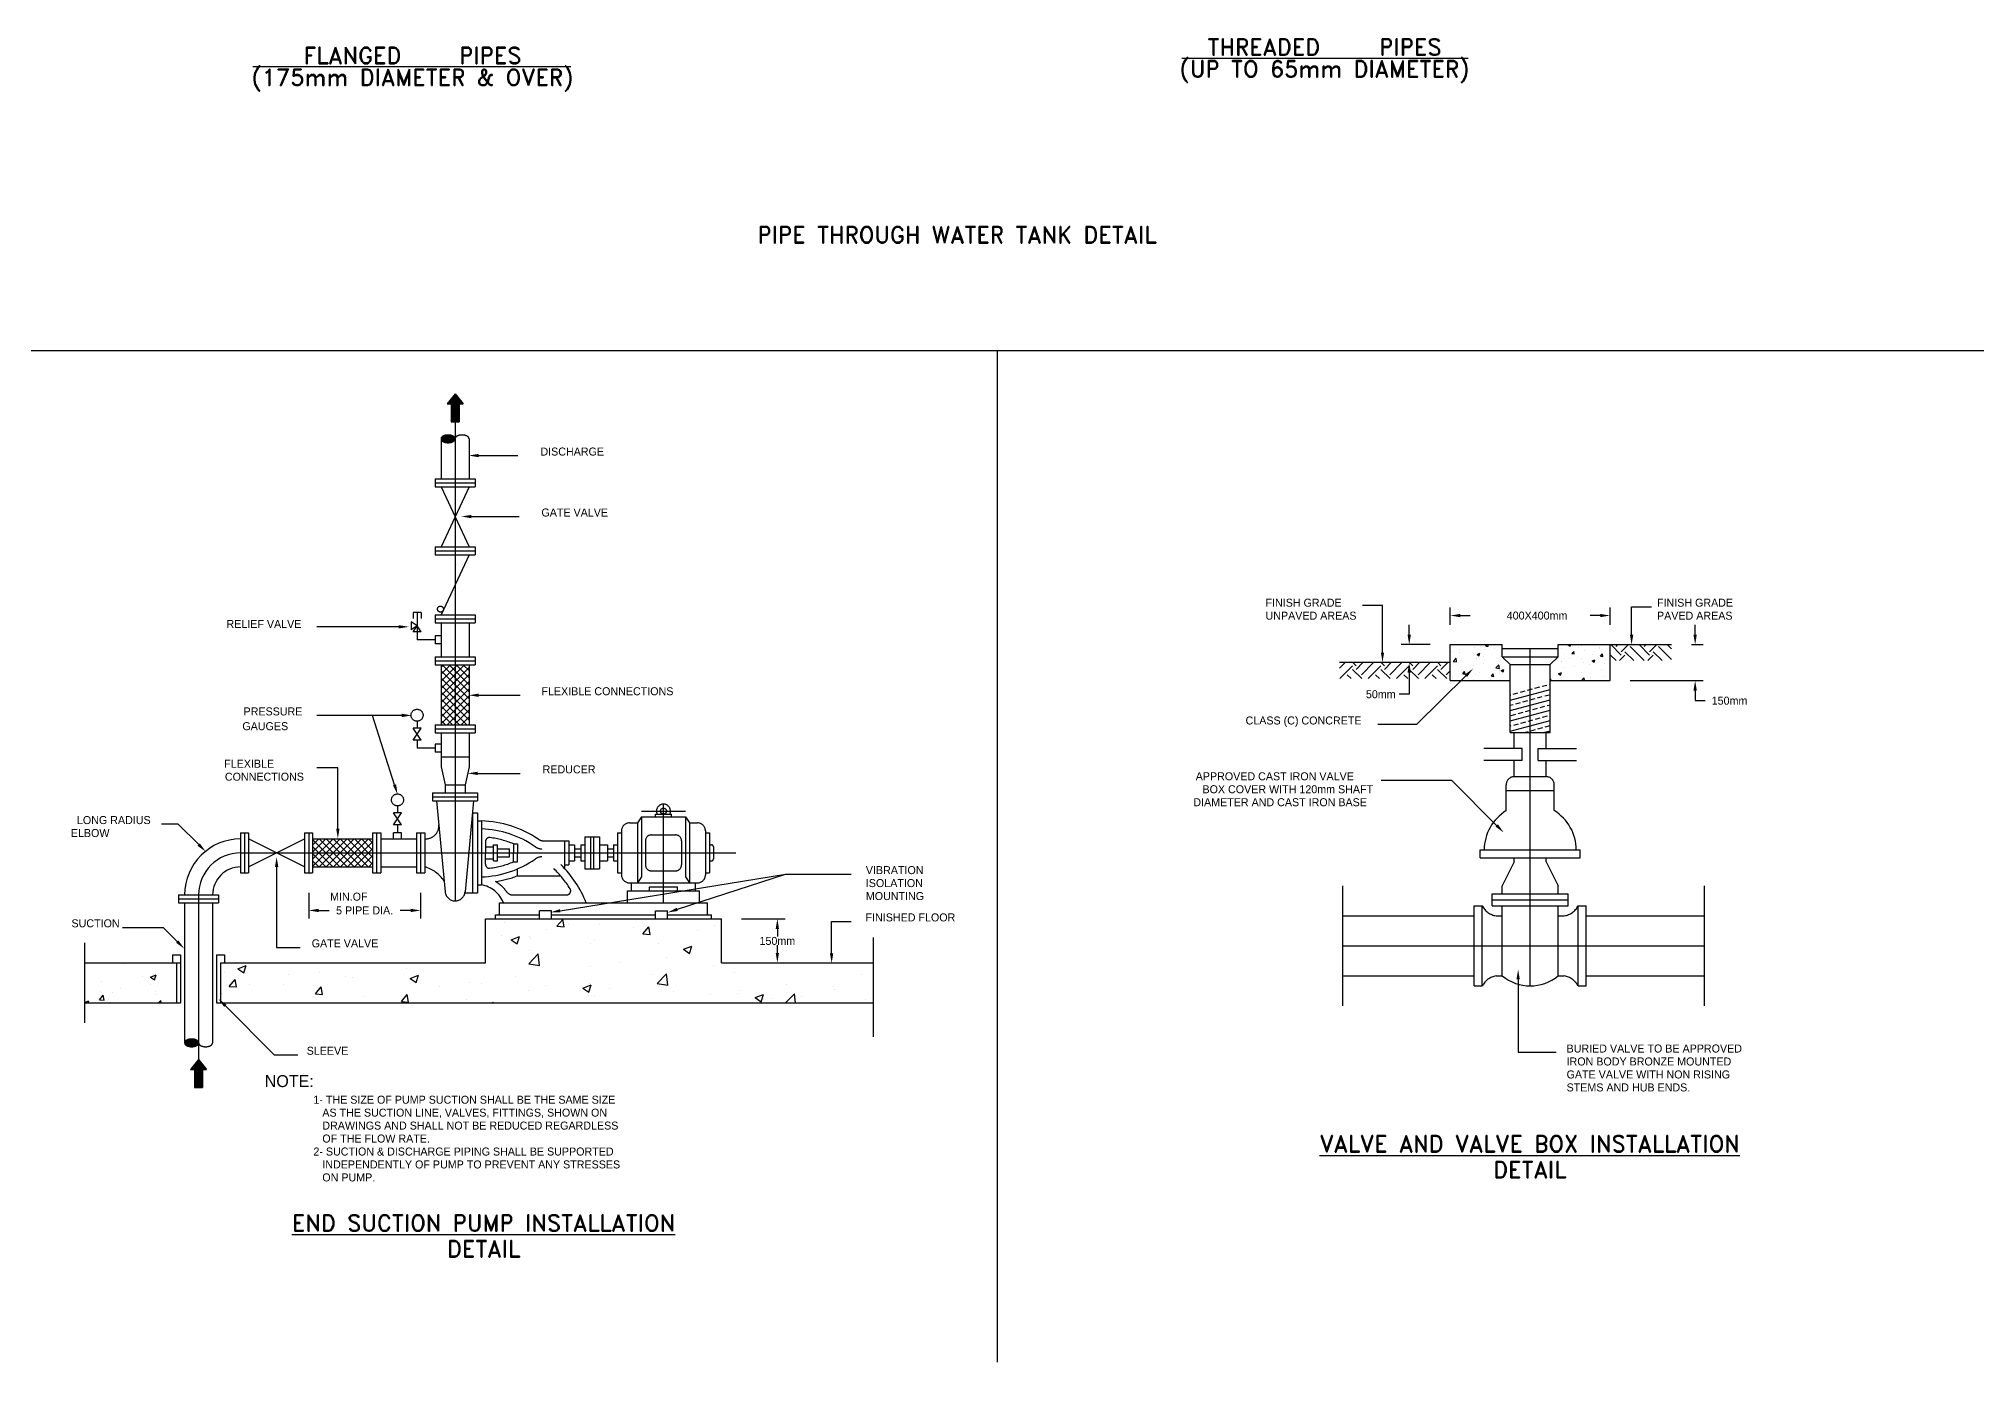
# Model space of a CAD drawing. Extents: x 787 to 1019, y 199 to 803.
# Drawn here: x 865.59 to 893.82, y 209.93 to 229.21 of the extents above; entities that cross this region are included whole.
import ezdxf
from ezdxf.enums import TextEntityAlignment as Align

# ---------------------------------------------------------------- set-up
doc = ezdxf.new("R2010")
doc.units = 0
doc.header["$MEASUREMENT"] = 0
doc.header["$PDMODE"] = 35
doc.header["$PDSIZE"] = 0.5
doc.linetypes.add('CENTER', pattern=[50.8, 31.75, -6.35, 6.35, -6.35])
doc.layers.get('0').update_dxf_attribs({"color": 252, "linetype": 'CONTINUOUS', "lineweight": 30})
doc.layers.get('Defpoints').update_dxf_attribs({"color": 252, "linetype": 'CONTINUOUS'})
for name, color, linetype in [('00', 7, 'CONTINUOUS'), ('A', 1, 'CENTER'), ('BORDER', 9, 'CONTINUOUS'), ('C', 1, 'CENTER')]:
    doc.layers.add(name, color=color, linetype=linetype)
doc.styles.add('RD', font='ROMAND.shx', dxfattribs={"width": 1.2, "height": 200})

# ---------------------------------------------------------------- blocks, each defined once
blk = doc.blocks.new('*X101')
at = {"color": 0}
for p, q in [((789.9, 460.17), (789.9, 460.17)), ((790.84, 463.55), (790.84, 463.55)), ((801.26, 461.67), (801.26, 461.67)), ((803.85, 462.51), (805.29, 464.23)), ((803.85, 462.51), (805.64, 462.35)), ((805.64, 462.35), (805.29, 464.23)), ((806.85, 462.88), (806.85, 462.88)), ((814.55, 462.96), (814.55, 462.96)), ((820.21, 464.16), (820.21, 464.16)), ((822.87, 462.2), (822.87, 462.2)), ((825.36, 460.63), (826.81, 462.35)), ((825.36, 460.63), (827.16, 460.47)), ((827.16, 460.47), (826.81, 462.35)), ((827.85, 460.51), (827.85, 460.51)), ((838.88, 461.52), (838.88, 461.52)), ((843.25, 462.62), (843.25, 462.62)), ((792.39, 459.14), (794.49, 459.94)), ((792.39, 459.14), (793.88, 458.13)), ((793.88, 458.13), (794.49, 459.94)), ((796.85, 453.14), (799.19, 455.58)), ((797.05, 459.95), (797.05, 459.95)), ((797.11, 456.34), (797.11, 456.34)), ((797.16, 459.52), (797.16, 459.52)), ((799.52, 452.73), (799.19, 455.58)), ((812.27, 458.26), (812.27, 458.26)), ((813.18, 458.85), (813.18, 458.85)), ((829.19, 458.17), (829.19, 458.17)), ((835.5, 456.74), (837.6, 457.54)), ((835.5, 456.74), (837, 455.73)), ((837, 455.73), (837.6, 457.54)), ((720.81, 451.01), (720.81, 451.01)), ((724.07, 451.86), (726.17, 452.67)), ((724.07, 451.86), (725.56, 450.86)), ((725.56, 450.86), (726.17, 452.67)), ((725.62, 451.71), (725.62, 451.71)), ((744.57, 450.95), (744.57, 450.95)), ((766.13, 451.97), (766.13, 451.97)), ((796.85, 453.14), (799.52, 452.73)), ((812.32, 452.33), (812.32, 452.33)), ((819.83, 453.32), (819.83, 453.32)), ((827.48, 450.52), (827.48, 450.52)), ((828.87, 448.18), (831.2, 450.61)), ((831.19, 454.81), (831.19, 454.81)), ((831.54, 447.76), (831.2, 450.61)), ((842.89, 452.63), (842.89, 452.63)), ((848.3, 451.06), (848.3, 451.06)), ((880.06, 450.46), (880.06, 450.46)), ((880.07, 453.35), (880.11, 453.33)), ((880.11, 453.33), (880.12, 453.35)), ((719.99, 445.69), (719.99, 445.69)), ((721.94, 447.48), (723.38, 449.2)), ((721.94, 447.48), (723.73, 447.32)), ((723.73, 447.32), (723.38, 449.2)), ((727.07, 447.94), (727.07, 447.94)), ((735.57, 447.94), (735.57, 447.94)), ((736.82, 450.33), (736.82, 450.33)), ((743.46, 445.59), (744.9, 447.32)), ((743.46, 445.59), (745.25, 445.44)), ((745.25, 445.44), (744.9, 447.32)), ((750.97, 450.05), (750.97, 450.05)), ((752.84, 449.66), (752.84, 449.66)), ((767.18, 449.46), (769.28, 450.27)), ((767.18, 449.46), (768.67, 448.46)), ((768.68, 448.46), (769.28, 450.27)), ((768.85, 448.98), (768.85, 448.98)), ((774.5, 447.35), (774.5, 447.35)), ((782.01, 448.34), (782.01, 448.34)), ((784.87, 448.3), (784.87, 448.3)), ((793.37, 449.84), (793.37, 449.84)), ((796.75, 446.35), (796.75, 446.35)), ((800.88, 447.63), (800.88, 447.63)), ((810.3, 447.06), (812.4, 447.87)), ((810.3, 447.06), (811.79, 446.05)), ((811.79, 446.05), (812.4, 447.87)), ((811.9, 448.27), (811.9, 448.27)), ((816.9, 446.95), (816.9, 446.95)), ((828.87, 448.18), (831.54, 447.77)), ((830.81, 448.06), (830.81, 448.06)), ((832.91, 446.27), (832.91, 446.27)), ((848.93, 445.6), (848.93, 445.6)), ((849.75, 446.47), (849.75, 446.47)), ((861.02, 443.35), (863.22, 445.65)), ((861.12, 447.96), (861.12, 447.96)), ((863.49, 443.35), (863.22, 445.65)), ((872.99, 447.48), (872.99, 447.48)), ((873.26, 446.81), (873.26, 446.81)), ((744.19, 443.36), (744.19, 443.36)), ((755.55, 444.86), (755.55, 444.86)), ((764.97, 443.71), (766.42, 445.43)), ((764.97, 443.71), (766.77, 443.55)), ((766.77, 443.55), (766.42, 445.43)), ((781.34, 444.24), (781.34, 444.24)), ((787.77, 443.35), (787.94, 443.55)), ((787.97, 443.35), (787.94, 443.55)), ((813.31, 445.06), (813.31, 445.06)), ((842.24, 445.48), (842.24, 445.48)), ((853.41, 444.66), (855.51, 445.46)), ((853.41, 444.66), (854.9, 443.65)), ((854.9, 443.65), (855.51, 445.46)), ((855.49, 444.48), (855.49, 444.48)), ((857.67, 444.56), (857.67, 444.56)), ((864.94, 444.92), (864.94, 444.92)), ((880.96, 444.24), (880.96, 444.24))]:
    blk.add_line(p, q, dxfattribs=at)
blk = doc.blocks.new('*X100')
at = {"color": 0}
for p, q in [((919.57, 609.15), (921.65, 611.23)), ((919.58, 608.98), (921.72, 611.13)), ((919.76, 608.98), (921.8, 611.03)), ((919.93, 608.98), (921.88, 610.93)), ((920.11, 608.98), (921.96, 610.83)), ((920.28, 610.04), (921.57, 611.32)), ((920.29, 608.98), (922.04, 610.73)), ((920.44, 608.96), (922.12, 610.64)), ((920.44, 608.78), (922.19, 610.54)), ((920.44, 608.6), (922.27, 610.44)), ((920.44, 608.43), (922.35, 610.34)), ((922.44, 608.45), (920.53, 610.35)), ((922.44, 608.63), (920.61, 610.45)), ((922.44, 608.8), (920.69, 610.55)), ((922.44, 608.98), (920.77, 610.65)), ((922.61, 608.98), (920.85, 610.75)), ((922.79, 608.98), (920.93, 610.84)), ((920.99, 610.92), (921.49, 611.42)), ((922.96, 608.98), (921, 610.94)), ((923.14, 608.98), (921.08, 611.04)), ((923.32, 608.98), (921.16, 611.14)), ((923.22, 609.26), (921.24, 611.24)), ((922.51, 610.14), (921.32, 611.34)), ((921.8, 611.03), (921.4, 611.43)), ((919.6, 608.98), (919.51, 609.08)), ((919.78, 608.98), (919.59, 609.17)), ((919.96, 608.98), (919.67, 609.27)), ((920.13, 608.98), (919.75, 609.37)), ((920.31, 608.98), (919.83, 609.47)), ((922.44, 607.03), (919.9, 609.57)), ((922.44, 607.21), (919.98, 609.67)), ((922.44, 607.39), (920.06, 609.76)), ((922.44, 607.56), (920.14, 609.86)), ((922.44, 607.74), (920.22, 609.96)), ((922.44, 607.92), (920.3, 610.06)), ((922.44, 608.1), (920.38, 610.16)), ((920.44, 608.25), (922.43, 610.24)), ((920.44, 608.07), (922.51, 610.14)), ((920.44, 607.9), (922.59, 610.05)), ((920.44, 607.72), (922.67, 609.95)), ((920.44, 607.54), (922.74, 609.85)), ((920.44, 607.37), (922.82, 609.75)), ((920.44, 607.19), (922.9, 609.65)), ((920.44, 607.01), (922.98, 609.56)), ((922.44, 606.86), (920.44, 608.86)), ((920.44, 606.84), (922.44, 608.84)), ((922.44, 606.68), (920.44, 608.68)), ((920.44, 606.66), (922.44, 608.66)), ((922.44, 606.5), (920.44, 608.5)), ((920.44, 606.48), (922.44, 608.48)), ((922.44, 606.33), (920.44, 608.33)), ((920.44, 606.31), (922.44, 608.31)), ((922.44, 606.15), (920.44, 608.15)), ((920.44, 606.13), (922.44, 608.13)), ((922.44, 605.97), (920.44, 607.97)), ((920.44, 605.95), (922.44, 607.95)), ((922.44, 605.8), (920.44, 607.8)), ((920.44, 605.78), (922.44, 607.78)), ((922.44, 605.62), (920.44, 607.62)), ((920.44, 605.6), (922.44, 607.6)), ((922.44, 605.44), (920.44, 607.44)), ((920.44, 605.42), (922.44, 607.42)), ((922.44, 605.27), (920.44, 607.27)), ((920.44, 605.24), (922.44, 607.24)), ((922.44, 605.09), (920.44, 607.09)), ((920.44, 605.07), (922.44, 607.07)), ((922.44, 604.91), (920.44, 606.91)), ((920.44, 604.89), (922.44, 606.89)), ((922.44, 604.74), (920.44, 606.74)), ((920.44, 604.71), (922.44, 606.71)), ((922.44, 604.56), (920.44, 606.56)), ((920.44, 604.54), (922.44, 606.54)), ((922.34, 604.48), (920.44, 606.38)), ((922.16, 604.48), (920.44, 606.21)), ((921.98, 604.48), (920.44, 606.03)), ((921.81, 604.48), (920.44, 605.85)), ((921.63, 604.48), (920.44, 605.68)), ((921.45, 604.48), (920.44, 605.5)), ((922.44, 608.27), (920.45, 610.26)), ((920.56, 604.48), (922.44, 606.36)), ((920.74, 604.48), (922.44, 606.18)), ((920.91, 604.48), (922.44, 606.01)), ((921.09, 604.48), (922.44, 605.83)), ((921.27, 604.48), (922.44, 605.65)), ((921.44, 604.48), (922.44, 605.48)), ((922.59, 608.98), (923.06, 609.46)), ((922.76, 608.98), (923.14, 609.36)), ((922.94, 608.98), (923.22, 609.26)), ((923.12, 608.98), (923.29, 609.16)), ((923.29, 608.98), (923.37, 609.06)), ((921.28, 604.48), (920.44, 605.32)), ((921.1, 604.48), (920.44, 605.15)), ((920.92, 604.48), (920.44, 604.97)), ((920.74, 604.48), (920.44, 604.79)), ((920.57, 604.48), (920.44, 604.61)), ((921.62, 604.48), (922.44, 605.3)), ((921.8, 604.48), (922.44, 605.12)), ((921.98, 604.48), (922.44, 604.95)), ((922.15, 604.48), (922.44, 604.77)), ((922.33, 604.48), (922.44, 604.59))]:
    blk.add_line(p, q, dxfattribs=at)
blk = doc.blocks.new('*X96')
at = {"color": 0}
for p, q in [((838.89, 469), (838.89, 469)), ((843.37, 465.95), (843.37, 465.95)), ((845.34, 465.71), (846.74, 466.25)), ((845.34, 465.71), (846.33, 465.04)), ((846.33, 465.04), (846.74, 466.25)), ((832.54, 460), (833.5, 461.15)), ((832.69, 462.21), (832.69, 462.21)), ((833.1, 464.54), (833.1, 464.54)), ((833.73, 459.9), (833.5, 461.15)), ((835.77, 461.75), (835.77, 461.75)), ((837.69, 462.87), (837.69, 462.87)), ((845.27, 463.86), (845.27, 463.86)), ((846.45, 461.3), (846.45, 461.3)), ((846.53, 462), (846.53, 462)), ((828.84, 459.38), (829.93, 459.8)), ((829.31, 459.51), (829.31, 459.51)), ((829.75, 459.26), (829.93, 459.8)), ((832.54, 460), (833.73, 459.9)), ((834.86, 459.99), (834.86, 459.99)), ((843.13, 459.29), (843.13, 459.29)), ((847.32, 459.26), (847.85, 459.89)), ((847.96, 459.26), (847.85, 459.89))]:
    blk.add_line(p, q, dxfattribs=at)
blk = doc.blocks.new('*X97')
at = {"color": 0}
for p, q in [((917.94, 600.27), (918.74, 601.07)), ((917.96, 600.11), (918.99, 601.14)), ((917.99, 600.5), (918.41, 600.92)), ((918.01, 599.99), (919.21, 601.19)), ((919.37, 599.32), (918.07, 600.62)), ((918.08, 599.89), (919.41, 601.21)), ((919.56, 599.3), (918.15, 600.71)), ((918.17, 599.79), (919.6, 601.22)), ((919.74, 599.3), (918.24, 600.8)), ((918.26, 599.71), (919.77, 601.22)), ((919.91, 599.31), (918.34, 600.88)), ((918.36, 599.63), (919.94, 601.21)), ((920.07, 599.32), (918.45, 600.94)), ((918.47, 599.57), (920.1, 601.2)), ((920.23, 599.35), (918.57, 601)), ((918.59, 599.51), (920.25, 601.17)), ((920.37, 599.38), (918.69, 601.05)), ((918.72, 599.46), (920.4, 601.14)), ((920.51, 599.41), (918.83, 601.1)), ((918.85, 599.42), (920.54, 601.1)), ((920.65, 599.46), (918.96, 601.14)), ((918.99, 599.38), (920.67, 601.06)), ((920.77, 599.51), (919.11, 601.17)), ((919.14, 599.35), (920.8, 601.01)), ((920.89, 599.56), (919.26, 601.19)), ((919.29, 599.33), (920.91, 600.95)), ((921, 599.63), (919.42, 601.21)), ((919.45, 599.31), (921.02, 600.88)), ((921.11, 599.7), (919.59, 601.22)), ((919.62, 599.3), (921.12, 600.81)), ((921.2, 599.79), (919.77, 601.22)), ((919.8, 599.3), (921.22, 600.72)), ((921.29, 599.88), (919.95, 601.21)), ((919.99, 599.32), (921.3, 600.63)), ((921.36, 599.98), (920.15, 601.19)), ((921.41, 600.1), (920.37, 601.15)), ((921.44, 600.26), (920.61, 601.08)), ((921.39, 600.48), (920.94, 600.94)), ((918.69, 599.47), (917.94, 600.22)), ((918.95, 599.39), (917.95, 600.38)), ((919.17, 599.34), (918, 600.51)), ((918.31, 599.67), (918.04, 599.94)), ((920.19, 599.34), (921.37, 600.52)), ((920.41, 599.38), (921.42, 600.39)), ((920.67, 599.46), (921.44, 600.23)), ((921.02, 599.64), (921.36, 599.98))]:
    blk.add_line(p, q, dxfattribs=at)
blk = doc.blocks.new('*X98')
at = {"color": 0}
for p, q in [((917.94, 537.87), (923.83, 543.76)), ((917.94, 539.64), (922.06, 543.76)), ((917.94, 541.4), (920.3, 543.76)), ((917.94, 543.17), (918.53, 543.76)), ((917.94, 536.1), (924.94, 543.1)), ((924.94, 537.01), (918.18, 543.76)), ((924.94, 538.77), (919.95, 543.76)), ((924.94, 540.54), (921.72, 543.76)), ((924.94, 542.31), (923.48, 543.76)), ((924.94, 535.24), (917.94, 542.24)), ((917.94, 534.33), (924.94, 541.33)), ((924.94, 533.47), (917.94, 540.47)), ((917.94, 532.56), (924.94, 539.56)), ((924.94, 531.7), (917.94, 538.7)), ((917.94, 530.8), (924.94, 537.8)), ((924.94, 529.93), (917.94, 536.93)), ((917.94, 529.03), (924.94, 536.03)), ((924.34, 528.76), (917.94, 535.17)), ((922.57, 528.76), (917.94, 533.4)), ((919.44, 528.76), (924.94, 534.26)), ((920.81, 528.76), (917.94, 531.63)), ((919.04, 528.76), (917.94, 529.86)), ((921.21, 528.76), (924.94, 532.49)), ((922.97, 528.76), (924.94, 530.73)), ((924.74, 528.76), (924.94, 528.96))]:
    blk.add_line(p, q, dxfattribs=at)
blk = doc.blocks.new('*X99')
at = {"color": 0}
for p, q in [((885.84, 493.39), (892.71, 500.26)), ((885.84, 495.16), (890.94, 500.26)), ((885.84, 496.93), (889.17, 500.26)), ((885.84, 498.7), (887.4, 500.26)), ((892.67, 493.26), (885.84, 500.09)), ((894.44, 493.26), (887.44, 500.26)), ((887.47, 493.26), (894.47, 500.26)), ((896.2, 493.26), (889.2, 500.26)), ((889.24, 493.26), (896.24, 500.26)), ((897.97, 493.26), (890.97, 500.26)), ((891.01, 493.26), (898.01, 500.26)), ((899.74, 493.26), (892.74, 500.26)), ((892.78, 493.26), (899.78, 500.26)), ((900.84, 493.93), (894.51, 500.26)), ((894.54, 493.26), (900.84, 499.55)), ((900.84, 495.7), (896.27, 500.26)), ((900.84, 497.47), (898.04, 500.26)), ((900.84, 499.23), (899.81, 500.26)), ((890.9, 493.26), (885.84, 498.32)), ((889.13, 493.26), (885.84, 496.56)), ((887.36, 493.26), (885.84, 494.79)), ((896.31, 493.26), (900.84, 497.79)), ((898.08, 493.26), (900.84, 496.02)), ((899.85, 493.26), (900.84, 494.25))]:
    blk.add_line(p, q, dxfattribs=at)
blk = doc.blocks.new('*X95')
at = {"color": 0}
for p, q in [((1130.05, 818.03), (1128.59, 819.49)), ((1131.37, 819.36), (1128.71, 822.02)), ((1130.05, 821.57), (1130.49, 822.02)), ((1130.91, 818.02), (1132.25, 819.36)), ((1131.37, 820.24), (1133.14, 822.02)), ((1134.48, 818.02), (1132.25, 820.24)), ((1137.12, 818.03), (1133.58, 821.57)), ((1138.44, 819.36), (1135.79, 822.02)), ((1137.12, 821.57), (1137.56, 822.02)), ((1137.98, 818.02), (1139.33, 819.36)), ((1138.44, 820.24), (1140.21, 822.02)), ((1141.55, 818.02), (1139.33, 820.24)), ((1143.9, 818.32), (1140.65, 821.57)), ((1143.9, 820.98), (1142.86, 822.02)), ((1060.96, 816.12), (1062.35, 817.52)), ((1061, 813.52), (1064.2, 816.71)), ((1063.85, 813.52), (1062.87, 814.5)), ((1066.5, 813.52), (1064.2, 815.82)), ((1065.08, 816.71), (1064.27, 817.52)), ((1065.08, 815.82), (1066.77, 817.52)), ((1066.41, 814.5), (1069.42, 817.52)), ((1068.08, 813.52), (1071.27, 816.71)), ((1070.92, 813.52), (1069.94, 814.5)), ((1073.57, 813.52), (1071.27, 815.82)), ((1072.15, 816.71), (1071.34, 817.52)), ((1072.15, 815.82), (1073.84, 817.52)), ((1073.48, 814.5), (1076.49, 817.52)), ((1075.15, 813.52), (1078.34, 816.71)), ((1077.99, 813.52), (1077.01, 814.5)), ((1080.65, 813.52), (1078.34, 815.82)), ((1079.22, 816.71), (1078.41, 817.52)), ((1079.22, 815.82), (1080.91, 817.52)), ((1080.55, 814.5), (1083.57, 817.52)), ((1082.22, 813.52), (1085.41, 816.71)), ((1085.07, 813.52), (1084.08, 814.5)), ((1087.72, 813.52), (1085.41, 815.82)), ((1086.29, 816.71), (1085.48, 817.52)), ((1086.29, 815.82), (1087.98, 817.52)), ((1087.62, 814.5), (1088.59, 815.47)), ((1133.56, 818.02), (1133.58, 818.03)), ((1140.63, 818.02), (1140.65, 818.03))]:
    blk.add_line(p, q, dxfattribs=at)
blk = doc.blocks.new('*X94')
at = {"color": 0}
for p, q in [((1088.8, 820.34), (1088.8, 820.34)), ((1089.31, 817.84), (1090.09, 818.66)), ((1089.84, 818.88), (1089.84, 818.88)), ((1090.2, 817.71), (1090.09, 818.66)), ((1090.85, 820), (1090.85, 820)), ((1090.91, 820.9), (1090.91, 820.9)), ((1094.63, 821.34), (1094.63, 821.34)), ((1095.18, 818.65), (1095.18, 818.65)), ((1095.34, 819.58), (1096.04, 819.85)), ((1095.34, 819.58), (1095.84, 819.24)), ((1095.84, 819.24), (1096.04, 819.85)), ((1096.1, 821.65), (1096.1, 821.65)), ((1097.03, 819.15), (1097.03, 819.15)), ((1097.17, 820.83), (1097.17, 820.83)), ((1097.5, 821.65), (1097.81, 822.02)), ((1097.5, 821.65), (1098.1, 821.59)), ((1098.1, 821.59), (1098.02, 822.02)), ((1099.67, 821.16), (1099.67, 821.16)), ((1101.11, 819.03), (1101.11, 819.03)), ((1089.31, 817.84), (1090.2, 817.71)), ((1090.66, 814.25), (1090.66, 814.25)), ((1090.79, 817.58), (1090.79, 817.58)), ((1091.2, 818.15), (1091.2, 818.15)), ((1091.71, 814.75), (1092.2, 815.33)), ((1091.71, 814.75), (1092.31, 814.7)), ((1092.31, 814.7), (1092.2, 815.33)), ((1094.54, 816.88), (1094.54, 816.88)), ((1095.02, 814.65), (1095.02, 814.65)), ((1095.86, 815), (1095.86, 815)), ((1095.98, 818.33), (1095.98, 818.33)), ((1097.04, 817.21), (1097.04, 817.21)), ((1098.2, 813.77), (1098.2, 813.77)), ((1098.89, 814.13), (1099.37, 814.7)), ((1098.89, 814.13), (1099.48, 814.07)), ((1099.48, 814.07), (1099.37, 814.7)), ((1099.99, 816.19), (1100.76, 817)), ((1099.99, 816.19), (1100.87, 816.05)), ((1100.52, 818.43), (1100.52, 818.43)), ((1100.88, 816.05), (1100.76, 817)), ((1100.83, 817.71), (1100.83, 817.71)), ((1100.85, 815.65), (1100.85, 815.65)), ((1100.99, 815.7), (1100.99, 815.7)), ((1101.31, 815.55), (1102.01, 815.82)), ((1101.31, 815.55), (1101.8, 815.22)), ((1101.8, 815.22), (1102.01, 815.82)), ((1089.19, 813.65), (1089.19, 813.65)), ((1093.23, 813.54), (1093.23, 813.54)), ((1094.41, 813.27), (1094.41, 813.27)), ((1098.57, 813.32), (1098.57, 813.32))]:
    blk.add_line(p, q, dxfattribs=at)
blk = doc.blocks.new('*X93')
at = {"color": 0}
for p, q in [((1116.49, 821.12), (1116.49, 821.12)), ((1118.11, 822), (1118.14, 822.02)), ((1118.11, 822), (1118.61, 821.67)), ((1118.35, 818.65), (1118.35, 818.65)), ((1118.61, 821.67), (1118.73, 822.02)), ((1119.02, 819.76), (1119.5, 820.34)), ((1119.02, 819.76), (1119.61, 819.71)), ((1119.62, 819.71), (1119.5, 820.34)), ((1119.75, 820.2), (1119.75, 820.2)), ((1120.63, 821.49), (1120.63, 821.49)), ((1121.54, 821.76), (1121.54, 821.76)), ((1122.25, 820.53), (1122.25, 820.53)), ((1124.18, 819.65), (1124.18, 819.65)), ((1125.97, 821.27), (1125.97, 821.27)), ((1126.04, 821.03), (1126.04, 821.03)), ((1126.19, 819.14), (1126.67, 819.71)), ((1126.19, 819.14), (1126.79, 819.08)), ((1126.62, 819.18), (1126.62, 819.18)), ((1126.79, 819.08), (1126.67, 819.71)), ((1115.68, 814.75), (1116.38, 815.02)), ((1115.68, 814.75), (1116.18, 814.42)), ((1116.18, 814.42), (1116.38, 815.02)), ((1116.25, 814.47), (1116.25, 814.47)), ((1116.37, 817.79), (1116.37, 817.79)), ((1116.53, 817.75), (1116.53, 817.75)), ((1117.12, 816.26), (1117.12, 816.26)), ((1119.62, 816.59), (1119.62, 816.59)), ((1121.3, 815.11), (1121.3, 815.11)), ((1121.42, 818.43), (1121.42, 818.43)), ((1121.46, 813.02), (1122.11, 813.69)), ((1121.87, 817.53), (1121.87, 817.53)), ((1122.19, 813.02), (1122.11, 813.69)), ((1123.41, 817.09), (1123.41, 817.09)), ((1123.76, 813.69), (1123.76, 813.69)), ((1124.08, 817.98), (1124.78, 818.25)), ((1124.08, 817.98), (1124.58, 817.64)), ((1124.58, 817.64), (1124.78, 818.25)), ((1126.5, 815.86), (1126.5, 815.86)), ((1127.09, 813.97), (1127.09, 813.97)), ((1127.21, 817.3), (1127.21, 817.3)), ((1113.59, 813.3), (1113.71, 813.44)), ((1113.79, 813.02), (1113.71, 813.44)), ((1120.78, 813.14), (1120.78, 813.14))]:
    blk.add_line(p, q, dxfattribs=at)

msp = doc.modelspace()

# ---------------------------------------------------------------- linework, layer by layer
at = {"color": 0, "linetype": 'ByBlock'}
for p, q in [((886.153, 220.672), (886.153, 220.922)), ((886.299, 220.805), (886.444, 220.805)), ((888.339, 220.805), (888.193, 220.805)), ((888.484, 220.672), (888.484, 220.922)), ((885.556, 220.527), (885.556, 220.672)), ((889.722, 220.527), (889.722, 220.672)), ((885.862, 220.381), (885.44, 220.381)), ((889.668, 220.381), (889.838, 220.381)), ((885.862, 220.119), (885.44, 220.119)), ((885.556, 219.973), (885.556, 219.659)), ((885.556, 219.659), (885.411, 219.659)), ((888.776, 219.857), (889.838, 219.857)), ((889.722, 219.711), (889.722, 219.565)), ((889.722, 219.565), (889.867, 219.565)), ((869.523, 216.765), (869.523, 216.392)), ((869.668, 216.509), (869.823, 216.509)), ((871.009, 216.509), (870.854, 216.509)), ((871.154, 216.765), (871.154, 216.392)), ((875.828, 216.386), (876.467, 216.386)), ((876.351, 216.24), (876.351, 216.129)), ((876.351, 215.89), (876.351, 216.002)), ((875.828, 215.745), (876.467, 215.745))]:
    msp.add_line(p, q, dxfattribs=at)
at = {"color": 0}
for p, q in [((887.027, 219.574), (887.61, 219.73)), ((887.027, 219.649), (887.035, 219.651)), ((887.07, 219.661), (887.14, 219.68)), ((887.176, 219.689), (887.246, 219.708)), ((887.281, 219.717), (887.352, 219.736)), ((887.387, 219.746), (887.457, 219.765)), ((887.424, 219.605), (887.495, 219.624)), ((887.492, 219.774), (887.563, 219.793)), ((887.53, 219.633), (887.6, 219.652)), ((887.598, 219.802), (887.61, 219.806)), ((887.027, 219.423), (887.61, 219.579)), ((887.027, 219.499), (887.073, 219.511)), ((887.027, 219.272), (887.61, 219.428)), ((887.04, 219.351), (887.11, 219.37)), ((887.108, 219.52), (887.178, 219.539)), ((887.145, 219.379), (887.216, 219.398)), ((887.213, 219.548), (887.284, 219.567)), ((887.251, 219.408), (887.321, 219.427)), ((887.319, 219.577), (887.389, 219.596)), ((887.357, 219.436), (887.427, 219.455)), ((887.462, 219.464), (887.533, 219.483)), ((887.5, 219.324), (887.57, 219.342)), ((887.568, 219.493), (887.61, 219.504)), ((887.605, 219.352), (887.61, 219.353)), ((887.027, 219.121), (887.61, 219.278)), ((887.027, 219.197), (887.042, 219.201)), ((887.078, 219.21), (887.148, 219.229)), ((887.183, 219.239), (887.254, 219.258)), ((887.225, 219.099), (887.291, 219.117)), ((887.289, 219.267), (887.359, 219.286)), ((887.326, 219.126), (887.397, 219.145)), ((887.394, 219.295), (887.465, 219.314)), ((887.432, 219.154), (887.502, 219.173)), ((887.506, 219.099), (887.61, 219.127)), ((887.538, 219.183), (887.608, 219.202))]:
    msp.add_line(p, q, dxfattribs=at)
at = {"color": 0, "linetype": 'ByBlock'}
for points in [[(886.299, 220.829), (886.299, 220.781), (886.153, 220.805)], [(888.339, 220.829), (888.339, 220.781), (888.484, 220.805)], [(885.532, 220.527), (885.581, 220.527), (885.556, 220.381)], [(889.697, 220.527), (889.746, 220.527), (889.722, 220.381)], [(885.532, 219.973), (885.581, 219.973), (885.556, 220.119)], [(889.697, 219.711), (889.746, 219.711), (889.722, 219.857)], [(869.668, 216.533), (869.668, 216.484), (869.523, 216.509)], [(871.009, 216.533), (871.009, 216.484), (871.154, 216.509)], [(876.327, 216.24), (876.375, 216.24), (876.351, 216.386)], [(876.327, 215.89), (876.375, 215.89), (876.351, 215.745)]]:
    msp.add_solid(points, dxfattribs=at)
at = {"layer": '00', "color": 7}
for p, q in [((886.417, 228.92), (882.243, 228.92)), ((873.344, 228.797), (868.71, 228.797))]:
    msp.add_line(p, q, dxfattribs=at)
at = {"layer": 'A'}
for p, q in [((871.656, 224.033), (871.539, 223.888)), ((871.539, 223.888), (871.597, 223.888)), ((871.597, 223.888), (871.597, 223.625)), ((871.656, 224.033), (871.772, 223.888)), ((871.714, 223.888), (871.772, 223.888)), ((871.714, 223.888), (871.714, 223.625)), ((871.597, 223.625), (871.714, 223.625)), ((871.452, 223.379), (871.452, 222.797)), ((871.86, 223.379), (871.86, 222.797)), ((871.364, 222.797), (871.947, 222.797)), ((871.364, 222.797), (871.364, 222.68)), ((871.364, 222.738), (871.947, 222.738)), ((871.947, 222.797), (871.947, 222.68)), ((871.364, 222.68), (871.947, 222.68)), ((871.86, 222.68), (871.452, 221.806)), ((871.452, 222.68), (871.86, 221.806)), ((871.364, 221.806), (871.947, 221.806)), ((871.364, 221.806), (871.364, 221.689)), ((871.364, 221.747), (871.947, 221.747)), ((871.364, 221.689), (871.947, 221.689)), ((871.86, 221.689), (871.452, 220.815)), ((871.947, 221.806), (871.947, 221.689)), ((871.044, 220.848), (871.044, 220.76)), ((871.16, 220.848), (871.044, 220.848)), ((871.102, 220.848), (871.102, 220.451)), ((871.16, 220.848), (871.16, 220.76)), ((871.364, 220.815), (871.947, 220.815)), ((871.364, 220.815), (871.364, 220.698)), ((871.364, 220.757), (871.947, 220.757)), ((871.947, 220.815), (871.947, 220.698)), ((871.015, 220.713), (871.015, 220.596)), ((871.102, 220.655), (871.015, 220.713)), ((871.102, 220.655), (871.015, 220.596)), ((871.044, 220.567), (871.102, 220.655)), ((871.16, 220.567), (871.044, 220.567)), ((871.16, 220.567), (871.102, 220.655)), ((871.364, 220.451), (871.102, 220.451)), ((871.364, 220.698), (871.947, 220.698)), ((871.452, 220.509), (871.364, 220.509)), ((871.364, 220.509), (871.364, 220.393)), ((871.452, 220.698), (871.452, 220.203)), ((871.86, 220.698), (871.86, 220.203)), ((871.452, 220.393), (871.364, 220.393)), ((871.364, 220.203), (871.947, 220.203)), ((871.364, 220.203), (871.364, 220.087)), ((871.947, 220.203), (871.947, 220.087)), ((886.153, 220.381), (886.911, 220.381)), ((886.153, 219.857), (886.153, 220.381)), ((886.911, 220.206), (886.911, 220.381)), ((886.911, 220.323), (887.727, 220.323)), ((886.911, 220.206), (887.727, 220.206)), ((887.027, 220.09), (886.911, 220.206)), ((887.61, 220.09), (887.727, 220.206)), ((887.727, 220.381), (889.376, 220.381)), ((887.727, 220.206), (887.727, 220.381)), ((888.484, 219.857), (888.484, 220.381)), ((871.364, 220.145), (871.947, 220.145)), ((871.364, 220.087), (871.947, 220.087)), ((871.452, 220.087), (871.452, 219.212)), ((871.86, 220.087), (871.86, 219.212)), ((886.153, 220.119), (884.543, 220.119)), ((887.027, 220.09), (887.61, 220.09)), ((887.027, 219.099), (887.027, 220.09)), ((887.61, 219.099), (887.61, 220.09)), ((886.153, 219.857), (887.027, 219.857)), ((887.61, 219.857), (888.484, 219.857)), ((871.102, 219.077), (871.044, 219.165)), ((871.16, 219.165), (871.044, 219.165)), ((871.044, 218.99), (871.102, 219.077)), ((871.102, 219.266), (871.102, 219.165)), ((871.102, 219.077), (871.16, 219.165)), ((871.16, 218.99), (871.102, 219.077)), ((871.364, 219.212), (871.947, 219.212)), ((871.364, 219.212), (871.364, 219.096)), ((871.364, 219.154), (871.947, 219.154)), ((871.364, 219.096), (871.947, 219.096)), ((871.452, 219.096), (871.452, 218.6)), ((871.86, 219.096), (871.86, 218.6)), ((871.947, 219.212), (871.947, 219.096)), ((887.027, 219.099), (887.61, 219.099)), ((887.086, 218.866), (887.086, 219.099)), ((887.552, 218.866), (887.552, 219.099)), ((871.16, 218.99), (871.044, 218.99)), ((871.102, 218.99), (871.102, 218.873)), ((871.364, 218.873), (871.102, 218.873)), ((871.452, 218.931), (871.364, 218.931)), ((871.364, 218.931), (871.364, 218.815)), ((871.452, 218.815), (871.364, 218.815)), ((887.202, 218.866), (886.643, 218.866)), ((887.202, 218.691), (887.202, 218.866)), ((887.435, 218.691), (887.435, 218.866)), ((887.435, 218.866), (887.994, 218.866)), ((871.452, 218.746), (871.86, 218.746)), ((871.452, 218.6), (871.51, 218.338)), ((871.86, 218.6), (871.801, 218.338)), ((887.202, 218.691), (886.643, 218.691)), ((887.086, 218.458), (887.086, 218.691)), ((887.435, 218.691), (887.994, 218.691)), ((887.552, 218.458), (887.552, 218.691)), ((871.329, 218.222), (871.982, 218.222)), ((871.329, 218.222), (871.329, 218.105)), ((871.51, 218.338), (871.51, 218.222)), ((871.51, 218.338), (871.801, 218.338)), ((871.801, 218.338), (871.801, 218.222)), ((871.982, 218.222), (871.982, 218.105)), ((886.969, 217.963), (886.969, 218.341)), ((886.969, 218.254), (887.668, 218.254)), ((887.086, 218.458), (887.552, 218.458)), ((887.668, 217.963), (887.668, 218.341)), ((870.875, 217.93), (870.759, 217.93)), ((870.817, 217.843), (870.759, 217.93)), ((870.817, 218.031), (870.817, 217.93)), ((870.817, 217.843), (870.875, 217.93)), ((871.329, 218.163), (871.982, 218.163)), ((871.329, 218.105), (871.982, 218.105)), ((871.387, 218.105), (871.51, 216.78)), ((871.924, 218.105), (871.801, 216.78)), ((871.907, 217.93), (871.982, 217.93)), ((871.912, 217.93), (871.912, 216.765)), ((871.982, 217.93), (871.982, 216.765)), ((874.575, 217.913), (874.808, 217.913)), ((874.575, 217.872), (874.575, 217.913)), ((874.808, 217.872), (874.808, 217.913)), ((868.532, 217.639), (868.532, 217.056)), ((868.532, 217.639), (868.648, 217.639)), ((868.59, 217.639), (868.59, 217.056)), ((868.648, 217.639), (868.648, 217.056)), ((869.464, 217.639), (869.464, 217.056)), ((869.464, 217.639), (869.581, 217.639)), ((869.523, 217.639), (869.523, 217.056)), ((869.581, 217.639), (869.581, 217.056)), ((870.455, 217.639), (870.455, 217.056)), ((870.455, 217.639), (870.572, 217.639)), ((870.513, 217.639), (870.513, 217.056)), ((870.572, 217.639), (870.572, 217.056)), ((870.759, 217.755), (870.817, 217.843)), ((870.875, 217.755), (870.759, 217.755)), ((870.759, 217.551), (870.759, 217.639)), ((870.875, 217.639), (870.759, 217.639)), ((870.875, 217.755), (870.817, 217.843)), ((870.817, 217.755), (870.817, 217.639)), ((870.875, 217.551), (870.875, 217.639)), ((871.096, 217.639), (871.096, 217.056)), ((871.096, 217.639), (871.213, 217.639)), ((871.154, 217.639), (871.154, 217.056)), ((871.213, 217.639), (871.213, 217.056)), ((871.982, 217.814), (872.04, 217.814)), ((872.04, 217.814), (872.04, 216.881)), ((874.022, 217.639), (874.022, 217.056)), ((874.022, 217.639), (874.08, 217.639)), ((874.08, 217.668), (874.08, 217.027)), ((874.197, 217.785), (874.313, 217.785)), ((874.371, 217.872), (874.313, 217.785)), ((874.313, 217.785), (874.313, 216.91)), ((874.371, 217.872), (874.371, 216.998)), ((874.371, 217.872), (875.012, 217.872)), ((875.012, 217.872), (875.012, 216.998)), ((875.012, 217.872), (875.071, 217.785)), ((875.071, 217.785), (875.071, 216.91)), ((875.071, 217.785), (875.187, 217.785)), ((875.304, 217.668), (875.304, 217.027)), ((875.304, 217.639), (875.362, 217.639)), ((875.362, 217.639), (875.362, 217.056)), ((869.464, 217.143), (868.648, 217.551)), ((868.648, 217.143), (869.464, 217.551)), ((869.581, 217.551), (870.455, 217.551)), ((870.572, 217.551), (871.096, 217.551)), ((872.098, 217.513), (872.098, 217.347)), ((872.098, 217.435), (872.215, 217.435)), ((872.098, 217.182), (872.098, 217.347)), ((872.215, 217.464), (872.273, 217.464)), ((872.215, 217.231), (872.215, 217.464)), ((872.273, 217.231), (872.273, 217.464)), ((872.273, 217.406), (872.448, 217.406)), ((872.448, 217.289), (872.448, 217.406)), ((872.506, 217.478), (872.565, 217.478)), ((872.506, 217.478), (872.506, 217.347)), ((872.506, 217.216), (872.506, 217.347)), ((872.565, 217.478), (872.565, 217.347)), ((872.565, 217.216), (872.565, 217.347)), ((872.957, 217.522), (873.311, 217.522)), ((873.252, 217.522), (873.252, 217.12)), ((873.311, 217.522), (873.311, 217.173)), ((873.311, 217.464), (873.398, 217.464)), ((873.398, 217.464), (873.398, 217.231)), ((873.398, 217.406), (873.486, 217.406)), ((873.486, 217.464), (873.544, 217.464)), ((873.486, 217.464), (873.486, 217.231)), ((873.544, 217.581), (873.759, 217.581)), ((873.544, 217.581), (873.544, 217.114)), ((873.631, 217.581), (873.631, 217.114)), ((873.672, 217.581), (873.672, 217.114)), ((873.759, 217.581), (873.759, 217.114)), ((873.759, 217.464), (873.876, 217.464)), ((873.876, 217.464), (873.876, 217.231)), ((873.876, 217.406), (873.963, 217.406)), ((873.963, 217.464), (874.022, 217.464)), ((873.963, 217.464), (873.963, 217.231)), ((874.43, 217.522), (874.43, 217.173)), ((874.517, 217.61), (874.867, 217.61)), ((874.954, 217.522), (874.954, 217.173)), ((875.362, 217.464), (875.391, 217.464)), ((875.42, 217.435), (875.42, 217.26)), ((886.59, 217.391), (888.047, 217.391)), ((886.59, 217.274), (886.59, 217.391)), ((888.047, 217.274), (888.047, 217.391)), ((869.581, 217.143), (870.455, 217.143)), ((870.572, 217.143), (871.096, 217.143)), ((872.098, 217.26), (872.215, 217.26)), ((872.215, 217.231), (872.273, 217.231)), ((872.273, 217.289), (872.448, 217.289)), ((872.506, 217.216), (872.565, 217.216)), ((872.565, 217.015), (872.565, 217.114)), ((873.252, 217.173), (873.311, 217.173)), ((873.311, 217.231), (873.398, 217.231)), ((873.398, 217.289), (873.486, 217.289)), ((873.486, 217.231), (873.544, 217.231)), ((873.544, 217.114), (873.759, 217.114)), ((873.759, 217.231), (873.876, 217.231)), ((873.876, 217.289), (873.963, 217.289)), ((873.963, 217.231), (874.022, 217.231)), ((874.517, 217.085), (874.867, 217.085)), ((875.362, 217.231), (875.391, 217.231)), ((886.59, 217.274), (888.047, 217.274)), ((887.086, 217.216), (886.911, 216.866)), ((887.086, 217.216), (887.086, 217.274)), ((887.552, 217.216), (887.552, 217.274)), ((887.552, 217.216), (887.727, 216.866)), ((868.532, 217.056), (868.648, 217.056)), ((869.464, 217.056), (869.581, 217.056)), ((870.455, 217.056), (870.572, 217.056)), ((871.096, 217.056), (871.213, 217.056)), ((871.982, 216.881), (872.04, 216.881)), ((872.565, 217.015), (873.19, 217.015)), ((874.022, 217.056), (874.08, 217.056)), ((874.167, 216.794), (875.216, 216.794)), ((874.167, 216.619), (874.167, 216.794)), ((874.197, 216.91), (875.187, 216.91)), ((874.226, 216.794), (874.226, 216.91)), ((874.371, 216.998), (874.313, 216.91)), ((874.488, 216.852), (874.896, 216.852)), ((874.488, 216.794), (874.488, 216.852)), ((874.896, 216.794), (874.896, 216.852)), ((875.012, 216.998), (875.071, 216.91)), ((875.158, 216.794), (875.158, 216.91)), ((875.216, 216.619), (875.216, 216.794)), ((875.304, 217.056), (875.362, 217.056)), ((886.911, 216.75), (886.911, 216.866)), ((887.727, 216.75), (887.727, 216.866)), ((867.628, 216.735), (868.211, 216.735)), ((867.628, 216.735), (867.628, 216.619)), ((867.628, 216.677), (868.211, 216.677)), ((867.628, 216.619), (868.211, 216.619)), ((867.716, 216.619), (867.716, 214.579)), ((868.124, 216.619), (868.124, 214.579)), ((868.211, 216.735), (868.211, 216.619)), ((871.798, 216.765), (871.982, 216.765)), ((872.302, 216.619), (875.333, 216.619)), ((872.302, 216.444), (872.302, 216.619)), ((872.498, 216.735), (873.282, 216.735)), ((872.885, 216.386), (872.885, 216.502)), ((873.06, 216.502), (872.885, 216.502)), ((873.06, 216.386), (873.06, 216.502)), ((874.575, 216.502), (874.75, 216.502)), ((874.575, 216.386), (874.575, 216.502)), ((874.75, 216.386), (874.75, 216.502)), ((875.333, 216.444), (875.333, 216.619)), ((886.503, 215.409), (886.503, 216.575)), ((886.503, 216.575), (886.619, 216.575)), ((886.503, 216.575), (886.619, 216.575)), ((886.619, 215.409), (886.619, 216.575)), ((886.765, 216.75), (887.872, 216.75)), ((886.765, 216.575), (886.765, 216.75)), ((886.765, 216.662), (887.872, 216.662)), ((886.765, 216.575), (887.872, 216.575)), ((886.911, 215.555), (886.911, 216.575)), ((887.727, 215.555), (887.727, 216.575)), ((887.872, 216.575), (887.872, 216.75)), ((888.018, 215.409), (888.018, 216.575)), ((888.018, 216.575), (888.135, 216.575)), ((888.018, 216.575), (888.135, 216.575)), ((888.135, 215.409), (888.135, 216.575)), ((872.098, 215.745), (872.098, 216.386)), ((872.098, 216.386), (875.537, 216.386)), ((872.244, 216.444), (872.885, 216.444)), ((872.244, 216.386), (872.244, 216.444)), ((873.06, 216.444), (874.575, 216.444)), ((874.75, 216.444), (875.391, 216.444)), ((875.391, 216.386), (875.391, 216.444)), ((875.537, 215.745), (875.537, 216.386)), ((884.583, 216.429), (886.503, 216.429)), ((886.821, 216.429), (886.911, 216.429)), ((887.727, 216.429), (887.816, 216.429)), ((888.135, 216.429), (889.852, 216.429)), ((866.259, 215.745), (867.658, 215.745)), ((867.541, 215.861), (867.658, 215.861)), ((867.541, 215.861), (867.541, 215.745)), ((867.599, 215.745), (867.599, 215.162)), ((867.658, 215.861), (867.658, 215.162)), ((868.182, 215.861), (868.182, 215.162)), ((868.182, 215.861), (868.299, 215.861)), ((868.24, 215.745), (872.098, 215.745)), ((868.24, 215.745), (868.24, 215.162)), ((868.299, 215.861), (868.299, 215.745)), ((875.537, 215.745), (877.752, 215.745)), ((884.583, 215.555), (886.503, 215.555)), ((886.503, 215.409), (886.619, 215.409)), ((886.821, 215.555), (886.911, 215.555)), ((887.727, 215.555), (887.816, 215.555)), ((888.018, 215.409), (888.135, 215.409)), ((888.135, 215.555), (889.852, 215.555)), ((866.259, 215.162), (867.658, 215.162)), ((868.182, 215.162), (877.752, 215.162)), ((867.919, 214.336), (867.802, 214.19)), ((867.919, 214.336), (868.035, 214.19)), ((869.02, 214.406), (869.363, 214.406)), ((867.802, 214.19), (867.86, 214.19)), ((867.86, 214.19), (867.86, 213.928)), ((867.977, 214.19), (868.035, 214.19)), ((867.977, 214.19), (867.977, 213.928)), ((867.86, 213.928), (867.977, 213.928))]:
    msp.add_line(p, q, dxfattribs=at)
at = {"layer": 'A', "color": 0}
for p, q in [((872, 223.136), (872.572, 223.136)), ((871.893, 222.248), (872.589, 222.248)), ((885.167, 220.952), (884.874, 220.952)), ((885.167, 220.266), (885.167, 220.952)), ((888.796, 220.525), (888.796, 220.934)), ((888.796, 220.934), (889.084, 220.934)), ((870.836, 220.641), (869.641, 220.641)), ((886.383, 219.929), (885.66, 219.218)), ((872, 219.644), (872.603, 219.644)), ((870.773, 218.339), (870.453, 219.35)), ((885.66, 219.218), (885.097, 219.218)), ((869.948, 218.588), (869.641, 218.588)), ((871.986, 218.506), (872.603, 218.506)), ((886.175, 218.403), (885.15, 218.403)), ((886.83, 217.747), (886.175, 218.403)), ((867.622, 217.767), (867.38, 217.767)), ((867.921, 217.468), (867.622, 217.767)), ((869.056, 217.142), (869.056, 215.971)), ((867.41, 216.253), (866.813, 216.253)), ((867.608, 216.055), (867.41, 216.253)), ((877.142, 215.886), (877.142, 216.349)), ((877.142, 216.349), (877.428, 216.349)), ((869.056, 215.971), (869.397, 215.971)), ((887.143, 215.504), (887.143, 214.443)), ((868.31, 215.118), (869.02, 214.406)), ((887.143, 214.443), (887.695, 214.443))]:
    msp.add_line(p, q, dxfattribs=at)
at = {"layer": 'A', "color": 0, "linetype": 'Continuous'}
for p, q in [((870.88, 219.35), (869.641, 219.35)), ((869.948, 217.699), (869.948, 218.588)), ((873.186, 216.503), (876.468, 217.038)), ((874.894, 216.525), (876.468, 217.038)), ((876.468, 217.038), (877.428, 217.038))]:
    msp.add_line(p, q, dxfattribs=at)
at = {"layer": 'A'}
for points in [[(871.452, 223.379, 0.163029), (871.458, 223.36, 0.105981), (871.481, 223.34, 0.069725), (871.513, 223.328, 0.055952), (871.554, 223.323, 0.055952), (871.595, 223.328, 0.069725), (871.626, 223.34, 0.105981), (871.649, 223.36, 0.163029), (871.656, 223.379, 0.163029), (871.649, 223.399, 0.105981), (871.626, 223.419, 0.069725), (871.595, 223.431, 0.055952), (871.554, 223.435, 0.055952), (871.513, 223.431, 0.069725), (871.481, 223.419, 0.105981), (871.458, 223.399, 0.163029)], [(867.716, 214.579, -0.163029), (867.722, 214.599, -0.105981), (867.746, 214.619, -0.069725), (867.777, 214.631, -0.055952), (867.818, 214.635, -0.055952), (867.859, 214.631, -0.069725), (867.89, 214.619, -0.105981), (867.913, 214.599, -0.163029), (867.92, 214.579, -0.163029), (867.913, 214.56, -0.105981), (867.89, 214.54, -0.069725), (867.859, 214.528, -0.055952), (867.818, 214.523, -0.055952), (867.777, 214.528, -0.069725), (867.746, 214.54, -0.105981), (867.722, 214.56, -0.163029)]]:
    msp.add_lwpolyline(points, format="xyb", close=True, dxfattribs=at)
for points in [[(871.86, 223.379, 0.163029), (871.853, 223.399, 0.105981), (871.83, 223.419, 0.069725), (871.799, 223.431, 0.055952), (871.758, 223.435, 0.055952), (871.716, 223.431, 0.069725), (871.685, 223.419, 0.105981), (871.662, 223.399, 0.163029), (871.656, 223.379, 0.163029)], [(868.124, 214.579, -0.163029), (868.117, 214.56, -0.105981), (868.094, 214.54, -0.069725), (868.063, 214.528, -0.055952), (868.022, 214.523, -0.055952), (867.981, 214.528, -0.069725), (867.95, 214.54, -0.105981), (867.926, 214.56, -0.163029), (867.92, 214.579, -0.163029)]]:
    msp.add_lwpolyline(points, format="xyb", dxfattribs=at)
for centre, radius in [((871.443, 220.899), 0.0437), ((871.102, 219.353), 0.0874), ((870.817, 218.119), 0.0874), ((874.692, 217.956), 0.0437)]:
    msp.add_circle(centre, radius, dxfattribs=at)
for centre, radius, start, end in [((887.086, 218.341), 0.117, 90, 180), ((887.552, 218.341), 0.117, 0, 90), ((874.692, 217.956), 0.102, 334.6231, 205.3769), ((887.319, 217.391), 0.67, 121.449, 180), ((887.319, 217.391), 0.67, 0, 58.551), ((871.226, 217.746), 0.195, 266.1792, 2.8932), ((871.996, 216.26), 1.554, 56.213, 88.3633), ((871.996, 216.26), 1.438, 54.9751, 88.2306), ((874.197, 217.668), 0.117, 90, 180), ((875.187, 217.668), 0.117, 0, 90), ((868.532, 216.735), 0.816, 90, 180), ((872.157, 217.513), 0.0583, 82.6779, 180), ((871.996, 216.26), 1.321, 67.2633, 82.6779), ((872.921, 217.581), 0.175, 234.9751, 270), ((872.957, 217.697), 0.175, 236.213, 270), ((874.517, 217.522), 0.0874, 90, 180), ((874.867, 217.522), 0.0874, 0, 90), ((875.391, 217.435), 0.0291, 0, 90), ((868.532, 216.735), 0.408, 90, 180), ((871.077, 216.656), 0.506, 34.0417, 74.4058), ((871.996, 218.435), 1.438, 271.7694, 305.0249), ((872.157, 217.182), 0.0583, 180, 277.3221), ((871.996, 218.435), 1.321, 277.3221, 292.7367), ((872.921, 217.114), 0.175, 90, 125.0249), ((871.999, 215.984), 1.576, 32.2734, 46.0042), ((871.999, 215.984), 1.692, 22.0529, 44.8619), ((874.517, 217.173), 0.0874, 180, 270), ((874.867, 217.173), 0.0874, 270, 0), ((875.391, 217.26), 0.0291, 270, 0), ((871.656, 216.794), 0.146, 185.305, 354.695), ((871.976, 216.476), 0.41, 20.3719, 81.0493), ((872.04, 218.353), 1.438, 278.1196, 291.3955), ((871.976, 216.476), 0.527, 35.7622, 59.545), ((872.498, 216.852), 0.117, 215.7622, 270), ((873.282, 216.794), 0.0583, 270, 32.2734), ((874.197, 217.027), 0.117, 180, 270), ((875.187, 217.027), 0.117, 270, 0), ((886.866, 216.704), 0.278, 207.6145, 260.7446), ((887.771, 216.704), 0.278, 279.2554, 332.3855), ((886.866, 215.28), 0.278, 99.2554, 152.3855), ((887.319, 216.053), 0.643, 230.6515, 309.3485), ((887.771, 215.28), 0.278, 27.6145, 80.7446)]:
    msp.add_arc(centre, radius, start, end, dxfattribs=at)
at = {"layer": 'A', "color": 0}
for points in [[(872, 223.112), (872, 223.16), (871.855, 223.136)], [(871.893, 222.223), (871.893, 222.272), (871.747, 222.248)], [(870.836, 220.665), (870.836, 220.617), (870.981, 220.641)], [(888.82, 220.525), (888.772, 220.525), (888.796, 220.379)], [(885.191, 220.266), (885.143, 220.266), (885.167, 220.121)], [(886.366, 219.946), (886.4, 219.911), (886.486, 220.031)], [(872, 219.62), (872, 219.668), (871.855, 219.644)], [(870.88, 219.375), (870.88, 219.326), (871.025, 219.35)], [(871.986, 218.482), (871.986, 218.53), (871.84, 218.506)], [(870.797, 218.347), (870.75, 218.332), (870.817, 218.2)], [(869.972, 217.699), (869.924, 217.699), (869.948, 217.553)], [(886.848, 217.765), (886.813, 217.73), (886.933, 217.644)], [(867.938, 217.485), (867.903, 217.451), (868.024, 217.365)], [(869.032, 217.142), (869.081, 217.142), (869.056, 217.287)], [(873.19, 216.479), (873.182, 216.527), (873.043, 216.479)], [(874.901, 216.501), (874.886, 216.548), (874.755, 216.479)], [(867.625, 216.072), (867.591, 216.038), (867.711, 215.952)], [(877.166, 215.886), (877.117, 215.886), (877.142, 215.74)], [(887.119, 215.504), (887.167, 215.504), (887.143, 215.65)], [(868.293, 215.101), (868.327, 215.135), (868.207, 215.221)]]:
    msp.add_solid(points, dxfattribs=at)
at = {"layer": 'BORDER'}
for p, q in [((846.158, 224.667), (925.163, 224.667)), ((879.551, 224.667), (879.551, 209.926))]:
    msp.add_line(p, q, dxfattribs=at)
at = {"layer": 'C'}
for p, q in [((871.656, 224.033), (871.656, 216.648)), ((887.319, 215.409), (887.319, 220.323)), ((874.371, 217.956), (875.012, 217.956)), ((874.692, 216.619), (874.692, 218.066)), ((868.532, 217.347), (875.747, 217.347)), ((884.583, 216.866), (884.583, 215.118)), ((889.852, 216.866), (889.852, 215.118)), ((867.92, 216.735), (867.92, 214.334)), ((866.259, 216.036), (866.259, 214.871)), ((877.752, 214.668), (877.752, 216.113)), ((884.583, 215.992), (889.852, 215.992))]:
    msp.add_line(p, q, dxfattribs=at)
msp.add_arc((868.532, 216.735), 0.612, 90, 180, dxfattribs=at)
at = {"layer": 'Defpoints', "color": 0, "linetype": 'ByBlock'}
for p in [(886.153, 220.805), (886.153, 220.381), (886.153, 220.381), (888.484, 220.381), (889.376, 220.381), (889.722, 220.381), (885.556, 220.119), (886.153, 220.119), (888.484, 219.857), (869.523, 217.056), (871.154, 217.056), (869.523, 216.509), (875.537, 216.386), (875.537, 215.745), (876.351, 215.745)]:
    msp.add_point(p, dxfattribs=at)

# ---------------------------------------------------------------- block references
at = {"layer": 'A', "xscale": 0.0582791763708883, "yscale": 0.0582791763708883, "zscale": 0.0582791763708883}
for name, p in [('*X100', (817.955, 188.397)), ('*X97', (817.955, 188.397)), ('*X95', (822.711, 172.475)), ('*X94', (822.711, 172.475)), ('*X93', (822.711, 172.475)), ('*X98', (817.955, 188.397)), ('*X99', (817.955, 188.397)), ('*X101', (826.292, 189.324)), ('*X96', (817.955, 188.397)), ('*X100', (814.218, 178.699))]:
    msp.add_blockref(name, p, dxfattribs=at)
at = {"layer": 'A', "xscale": -0.0582791763708883, "yscale": 0.058279176371002, "zscale": 0.0582791763733218, "rotation": 180}
msp.add_blockref('*X97', (814.219, 249.562), dxfattribs=at)

# ---------------------------------------------------------------- texts
at = {"color": 0, "linetype": 'ByBlock'}
for s, height, p in [('400X400mm', 0.1166, (887.419, 220.805)), ('50mm', 0.1166, (885.142, 219.659)), ('150mm', 0.1166, (890.223, 219.565)), ('5 PIPE DIA.', 0.11656, (870.338, 216.509)), ('150mm', 0.1166, (876.351, 216.065))]:
    msp.add_text(s, height=height, dxfattribs=at).set_placement(p, align=Align.MIDDLE_CENTER)
at = {"layer": '00', "color": 7, "style": 'RD'}
for s, height, p in [('THREADED    PIPES', 0.24085, (884.323, 228.968)), ('FLANGED    PIPES', 0.24085, (871.037, 228.844)), ('(UP TO 65mm DIAMETER)', 0.24085, (884.323, 228.649)), ('(175mm DIAMETER & OVER)', 0.24085, (871.037, 228.526)), ('PIPE THROUGH WATER TANK DETAIL', 0.24085, (878.968, 226.232)), ('%%UVALVE AND VALVE BOX INSTALLATION', 0.24085, (887.312, 212.989)), ('DETAIL', 0.2408, (887.312, 212.612)), ('%%UEND SUCTION PUMP INSTALLATION', 0.24085, (872.071, 211.835)), ('DETAIL', 0.2408, (872.071, 211.458))]:
    msp.add_text(s, height=height, dxfattribs=at).set_placement(p, align=Align.CENTER)
at = {"layer": 'A'}
for s, height, p in [('DISCHARGE', 0.1166, (872.899, 223.136)), ('GATE VALVE', 0.1166, (872.914, 222.248)), ('FINISH GRADE', 0.11656, (883.463, 220.934)), ('FINISH GRADE', 0.11656, (889.166, 220.934)), ('UNPAVED AREAS', 0.11656, (883.463, 220.745)), ('PAVED AREAS', 0.11656, (889.166, 220.745)), ('FLEXIBLE CONNECTIONS', 0.11656, (872.914, 219.644)), ('REDUCER', 0.1166, (872.931, 218.506)), ('VIBRATION', 0.1166, (877.64, 217.038)), ('ISOLATION', 0.1166, (877.64, 216.849)), ('MIN.OF', 0.1166, (869.835, 216.652)), ('MOUNTING', 0.1166, (877.64, 216.66)), ('FINISHED FLOOR', 0.11656, (877.636, 216.349)), ('GATE VALVE', 0.1166, (869.567, 215.971)), ('SLEEVE', 0.1166, (869.494, 214.406)), ('BURIED VALVE TO BE APPROVED ', 0.11656, (887.849, 214.439)), ('IRON BODY BRONZE MOUNTED ', 0.11656, (887.849, 214.25)), ('NOTE:', 0.1748, (868.883, 213.935)), ('GATE VALVE WITH NON RISING', 0.11656, (887.849, 214.061)), ('STEMS AND HUB ENDS.', 0.11656, (887.849, 213.872)), ('1- THE SIZE OF PUMP SUCTION SHALL BE THE SAME SIZE', 0.11656, (869.592, 213.693)), ('   AS THE SUCTION LINE, VALVES, FITTINGS, SHOWN ON', 0.11656, (869.592, 213.505)), ('   DRAWINGS AND SHALL NOT BE REDUCED REGARDLESS', 0.11656, (869.592, 213.316)), ('   OF THE FLOW RATE.', 0.11656, (869.592, 213.127)), ('2- SUCTION & DISCHARGE PIPING SHALL BE SUPPORTED', 0.11656, (869.592, 212.938)), ('   INDEPENDENTLY OF PUMP TO PREVENT ANY STRESSES', 0.11656, (869.592, 212.75)), ('   ON PUMP.', 0.11656, (869.592, 212.561))]:
    msp.add_text(s, height=height, dxfattribs=at).set_placement(p)
for s, height, p in [('RELIEF VALVE', 0.11656, (869.417, 220.624)), ('PRESSURE', 0.1166, (869.432, 219.35)), ('CLASS (C) CONCRETE', 0.11656, (884.861, 219.218)), ('GAUGES', 0.1166, (869.224, 219.135)), ('FLEXIBLE', 0.1166, (869.02, 218.588)), ('CONNECTIONS', 0.11656, (869.454, 218.399)), ('APPROVED CAST IRON VALVE ', 0.11656, (884.793, 218.405)), ('BOX COVER WITH 120mm SHAFT', 0.11656, (885.03, 218.216)), ('DIAMETER AND CAST IRON BASE', 0.11656, (884.94, 218.027)), ('ELBOW', 0.1166, (866.621, 217.578)), ('LONG RADIUS', 0.11656, (867.221, 217.767)), ('SUCTION', 0.1166, (866.769, 216.263))]:
    msp.add_text(s, height=height, dxfattribs=at).set_placement(p, align=Align.RIGHT)

doc.saveas('drawing.dxf')
